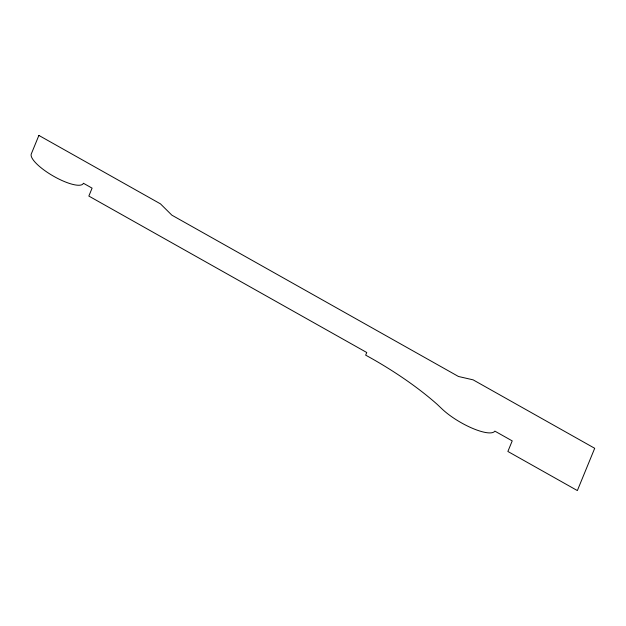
<?xml version="1.0" encoding="UTF-8"?>
<svg xmlns="http://www.w3.org/2000/svg" width="626" height="626" viewBox="0 0 626 626"><rect width="100%" height="100%" fill="white"/><g stroke="black" fill="none" stroke-linecap="round" stroke-linejoin="round"><path stroke-width="0.94" d="M38.882 135.427L31.3 153.926A29.915 8.498 30 0 0 54.102 176.516A29.915 8.498 30 0 0 83.407 183.254L92.092 188.144L88.845 196.071L366.75 352.508L365.662 355.145A129.433 36.762 30 0 1 437.081 404.255L442.535 409.412A34.414 9.773 30 0 0 473.217 428.63A34.414 9.773 30 0 0 494.853 431.118L512.217 440.892L507.882 451.463L577.36 490.573L594.7 448.294L473.115 379.849L458.467 376.484L171.868 215.164L160.467 203.865L38.882 135.427"/></g></svg>
